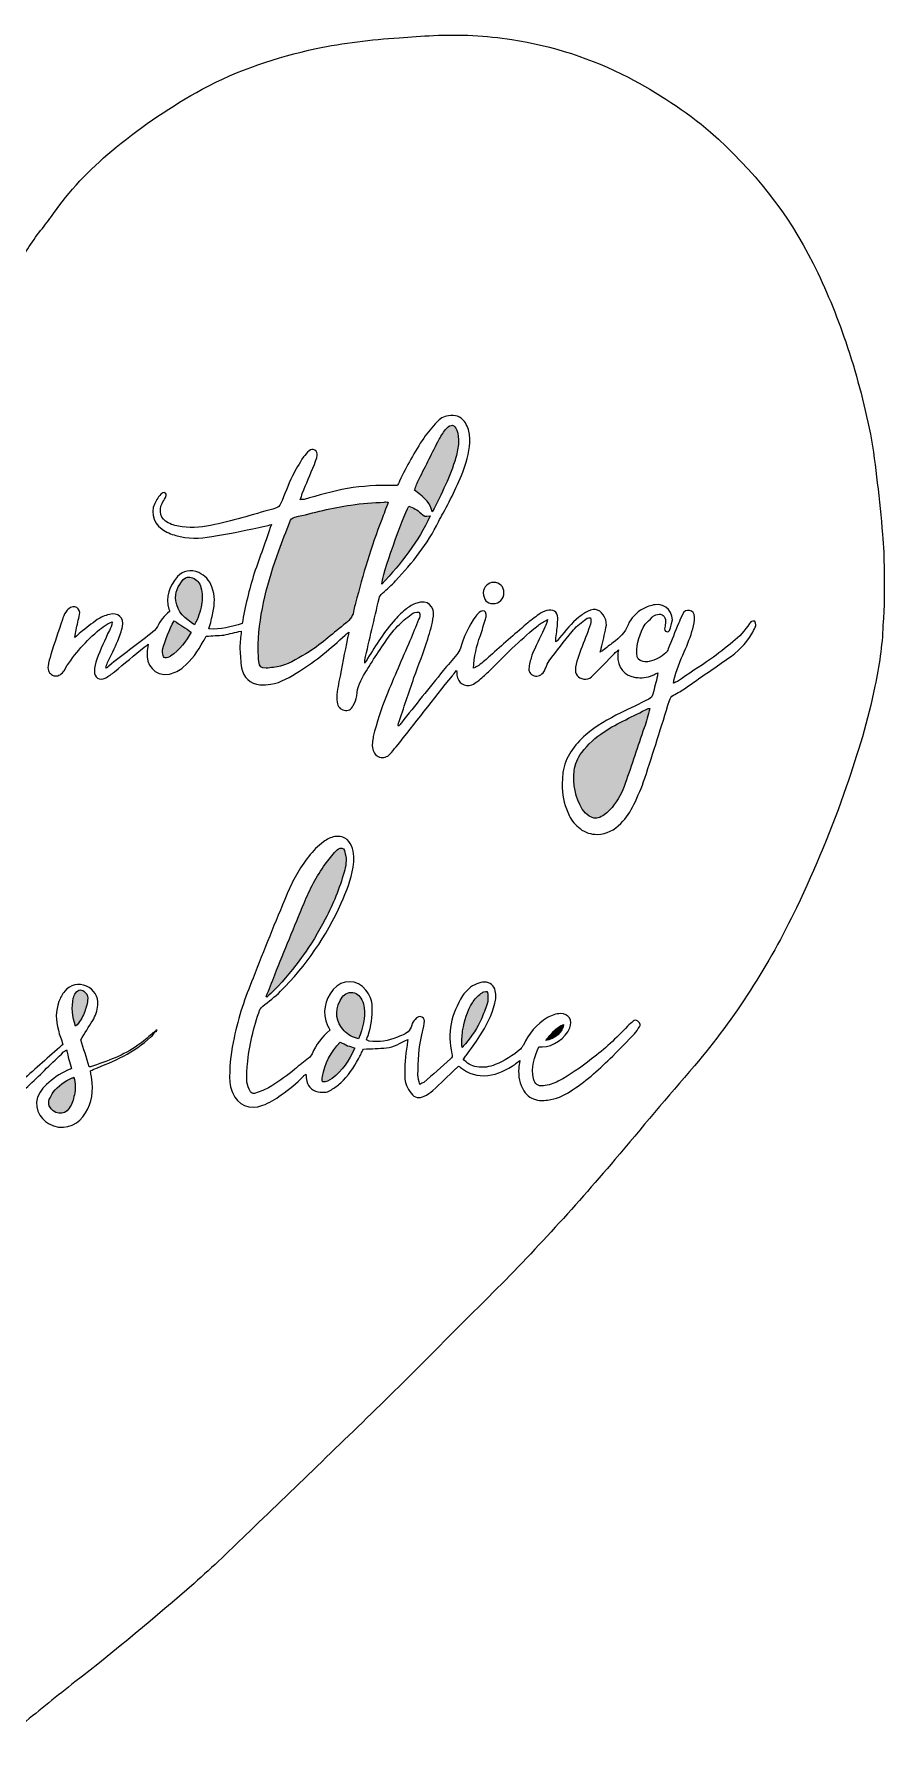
# Model space of a CAD drawing. Header units: inches. Extents: x 55 to 377, y 66 to 366.
# Drawn here: x 228.8 to 377.3, y 66 to 365.7 of the extents above; entities that cross this region are included whole.
import ezdxf

# ---------------------------------------------------------------- set-up
doc = ezdxf.new("R2010")
doc.units = ezdxf.units.IN
doc.header["$MEASUREMENT"] = 0
doc.layers.add('Calque 1', color=7, linetype='Continuous')

# ---------------------------------------------------------------- blocks, each defined once
blk = doc.blocks.new('block 2')
at = {"layer": 'Calque 1', "true_color": 0xb31917}
h = blk.add_hatch(color=24, dxfattribs=at)
h.dxf.hatch_style = 2
edge = h.paths.add_edge_path()
edge.add_spline(control_points=[(298.3, 282.3), (299.9, 285.5), (301.5, 288.5), (302.4, 291.8), (302.7, 292.7), (302.8, 293.6), (302.9, 294.4), (302.9, 295.1), (302.8, 295.9), (302.6, 296.6), (302.2, 297.6), (301.5, 297.7), (300.8, 296.9), (300.3, 296.3), (299.9, 295.7), (299.5, 295), (298.3, 292.7), (297.2, 290.4), (296, 288.1), (295.7, 287.4), (295.4, 286.8), (295.2, 286.1), (297.4, 284.4), (297.8, 284), (298.3, 282.3)], knot_values=[0, 0, 0, 0, 1, 1, 1, 2, 2, 2, 3, 3, 3, 4, 4, 4, 5, 5, 5, 6, 6, 6, 7, 7, 7, 8, 8, 8, 8], degree=3, periodic=1)
h = blk.add_hatch(color=24, dxfattribs=at)
h.dxf.hatch_style = 2
edge = h.paths.add_edge_path()
edge.add_spline(control_points=[(290.6, 284), (290.3, 284), (290.1, 284.1), (289.9, 284), (288, 283.9), (286, 283.8), (284.1, 283.5), (280.8, 283.1), (277.6, 282.1), (274.3, 281.4), (273.8, 281.3), (273.6, 281), (273.4, 280.6), (272.8, 278.9), (272.1, 277.2), (271.5, 275.5), (269.6, 270.2), (268.1, 264.9), (267.9, 259.2), (267.9, 258.2), (267.9, 257.2), (268, 256.2), (268.1, 255.3), (268.4, 255), (269.3, 255), (270.1, 255.1), (271, 255.2), (271.8, 255.4), (273.6, 255.9), (275.2, 256.9), (276.8, 257.9), (279.1, 259.4), (281.1, 261.2), (283.2, 262.9), (284, 263.5), (284.5, 264.2), (284.6, 265.2), (284.6, 265.6), (284.8, 266), (284.9, 266.4), (286.2, 271.3), (287.6, 276.3), (289.5, 281), (289.8, 281.9), (290.2, 282.9), (290.6, 284)], knot_values=[0, 0, 0, 0, 1, 1, 1, 2, 2, 2, 3, 3, 3, 4, 4, 4, 5, 5, 5, 6, 6, 6, 7, 7, 7, 8, 8, 8, 9, 9, 9, 10, 10, 10, 11, 11, 11, 12, 12, 12, 13, 13, 13, 14, 14, 14, 15, 15, 15, 15], degree=3, periodic=1)
h = blk.add_hatch(color=24, dxfattribs=at)
h.dxf.hatch_style = 2
edge = h.paths.add_edge_path()
edge.add_spline(control_points=[(297.9, 281.6), (297, 281.5), (297, 281.5), (296.3, 282.1), (295.7, 282.6), (295, 283.1), (294.2, 283.3), (293.1, 281.2), (289.5, 271.4), (289.5, 269.7), (292.9, 273.4), (295.9, 277.1), (297.9, 281.6)], knot_values=[0, 0, 0, 0, 1, 1, 1, 2, 2, 2, 3, 3, 3, 4, 4, 4, 4], degree=3, periodic=1)
h = blk.add_hatch(color=24, dxfattribs=at)
h.dxf.hatch_style = 2
edge = h.paths.add_edge_path()
edge.add_spline(control_points=[(256.4, 270.8), (255.8, 271), (255.3, 271), (254.8, 270.5), (253.9, 269.4), (253.3, 268.2), (253.5, 266.8), (253.8, 264.8), (255.1, 263.7), (256.8, 262.6), (257.4, 263.8), (257.8, 264.9), (258, 266.1), (258.2, 267.1), (258.2, 268.1), (257.9, 269.1), (257.7, 269.9), (257.2, 270.5), (256.4, 270.8)], knot_values=[0, 0, 0, 0, 1, 1, 1, 2, 2, 2, 3, 3, 3, 4, 4, 4, 5, 5, 5, 6, 6, 6, 6], degree=3, periodic=1)
h = blk.add_hatch(color=24, dxfattribs=at)
h.dxf.hatch_style = 2
edge = h.paths.add_edge_path()
edge.add_spline(control_points=[(251.2, 258.2), (251.2, 258.1), (251.2, 257.9), (251.2, 257.8), (251.2, 256.9), (251.6, 256.6), (252.4, 257), (252.5, 257), (252.5, 257.1), (252.6, 257.1), (254.2, 258.2), (255.3, 259.7), (256.2, 261.3), (255.2, 262), (254.3, 262.6), (253.2, 263.3), (252.4, 261.7), (251.6, 260), (251.2, 258.2)], knot_values=[0, 0, 0, 0, 1, 1, 1, 2, 2, 2, 3, 3, 3, 4, 4, 4, 5, 5, 5, 6, 6, 6, 6], degree=3, periodic=1)
h = blk.add_hatch(color=24, dxfattribs=at)
h.dxf.hatch_style = 2
edge = h.paths.add_edge_path()
edge.add_spline(control_points=[(328.3, 243.9), (326.8, 242.9), (325.5, 241.8), (324.4, 240.3), (323.7, 239.3), (323.2, 238.3), (323.1, 237.1), (322.8, 234.7), (323.3, 232.5), (324.5, 230.4), (324.8, 229.9), (325.2, 229.5), (325.7, 229.2), (326.4, 228.7), (327.1, 228.7), (327.8, 229.1), (328.5, 229.5), (329.1, 230), (329.7, 230.7), (330.7, 232), (331.5, 233.4), (332, 234.9), (333.1, 238.1), (334.2, 241.4), (335.3, 244.6), (335.7, 245.7), (336, 246.8), (336.3, 248), (336.1, 248), (336, 248), (336, 248), (333.4, 246.6), (330.7, 245.5), (328.3, 243.9)], knot_values=[0, 0, 0, 0, 1, 1, 1, 2, 2, 2, 3, 3, 3, 4, 4, 4, 5, 5, 5, 6, 6, 6, 7, 7, 7, 8, 8, 8, 9, 9, 9, 10, 10, 10, 11, 11, 11, 11], degree=3, periodic=1)
h = blk.add_hatch(color=24, dxfattribs=at)
h.dxf.hatch_style = 2
edge = h.paths.add_edge_path()
edge.add_spline(control_points=[(270.7, 198.8), (274.3, 202.5), (277.2, 206.6), (279.6, 211.2), (281, 213.8), (282.1, 216.6), (282.9, 219.4), (283.2, 220.4), (283.4, 221.5), (283.1, 222.6), (283, 223), (283, 223.5), (282.5, 223.6), (282.1, 223.7), (281.7, 223.4), (281.5, 223.1), (280.8, 222.4), (280.2, 221.6), (279.6, 220.8), (278.1, 218.7), (276.9, 216.4), (275.9, 214), (274.2, 209.9), (272.5, 205.7), (270.8, 201.5), (270.3, 200.2), (269.8, 198.9), (269.3, 197.7), (269.3, 197.7), (269.4, 197.6), (269.4, 197.6), (269.9, 198), (270.3, 198.4), (270.7, 198.8)], knot_values=[0, 0, 0, 0, 1, 1, 1, 2, 2, 2, 3, 3, 3, 4, 4, 4, 5, 5, 5, 6, 6, 6, 7, 7, 7, 8, 8, 8, 9, 9, 9, 10, 10, 10, 11, 11, 11, 11], degree=3, periodic=1)
h = blk.add_hatch(color=24, dxfattribs=at)
h.dxf.hatch_style = 2
edge = h.paths.add_edge_path()
edge.add_spline(control_points=[(238.1, 197), (238.2, 197.5), (238.1, 198), (237.7, 198.4), (237.1, 199), (236.5, 199), (236, 198.3), (235.8, 198), (235.7, 197.7), (235.6, 197.4), (235.3, 195.8), (235.4, 194.2), (236, 192.5), (236.7, 193.2), (237.2, 194), (237.5, 194.8), (237.8, 195.5), (238, 196.3), (238.1, 197)], knot_values=[0, 0, 0, 0, 1, 1, 1, 2, 2, 2, 3, 3, 3, 4, 4, 4, 5, 5, 5, 6, 6, 6, 6], degree=3, periodic=1)
h = blk.add_hatch(color=24, dxfattribs=at)
h.dxf.hatch_style = 2
edge = h.paths.add_edge_path()
edge.add_spline(control_points=[(286, 197.1), (285.6, 197.9), (285, 198.4), (284.1, 198.4), (283.2, 198.4), (282.6, 197.8), (282.2, 197), (281.2, 195), (281.5, 193.3), (282.9, 191.7), (283.6, 191), (284.4, 190.5), (285.4, 190.3), (286.2, 192.1), (286.6, 194.1), (286.4, 195.7), (286.4, 196.2), (286.2, 196.7), (286, 197.1)], knot_values=[0, 0, 0, 0, 1, 1, 1, 2, 2, 2, 3, 3, 3, 4, 4, 4, 5, 5, 5, 6, 6, 6, 6], degree=3, periodic=1)
h = blk.add_hatch(color=24, dxfattribs=at)
h.dxf.hatch_style = 2
edge = h.paths.add_edge_path()
edge.add_spline(control_points=[(307.9, 196.4), (308.1, 196.9), (308, 197.5), (308, 198.1), (308, 198.6), (307.8, 198.7), (307.3, 198.5), (307.1, 198.4), (306.9, 198.3), (306.8, 198.2), (306.2, 197.8), (305.7, 197.2), (305.3, 196.6), (304.4, 195.1), (303.9, 193.5), (303.6, 191.7), (303.5, 190.8), (303.4, 189.9), (303.5, 188.8), (303.8, 189.1), (303.9, 189.3), (304.1, 189.4), (305.2, 190.8), (306.2, 192.2), (306.9, 193.8), (307.2, 194.6), (307.6, 195.5), (307.9, 196.4)], knot_values=[0, 0, 0, 0, 1, 1, 1, 2, 2, 2, 3, 3, 3, 4, 4, 4, 5, 5, 5, 6, 6, 6, 7, 7, 7, 8, 8, 8, 9, 9, 9, 9], degree=3, periodic=1)
h = blk.add_hatch(color=24, dxfattribs=at)
h.dxf.hatch_style = 2
edge = h.paths.add_edge_path()
edge.add_spline(control_points=[(321.2, 192.8), (319.8, 192.2), (319.1, 191.2), (318.1, 190), (319.6, 190.2), (321.2, 191.6), (321.2, 192.8)], knot_values=[0, 0, 0, 0, 1, 1, 1, 2, 2, 2, 2], degree=3, periodic=1)
h = blk.add_hatch(color=24, dxfattribs=at)
h.dxf.hatch_style = 2
edge = h.paths.add_edge_path()
edge.add_spline(control_points=[(283.5, 189.1), (283.1, 189.3), (282.7, 189.5), (282.2, 189.7), (280.6, 188), (279.5, 186), (279.1, 183.7), (279, 183.4), (279.1, 183.1), (279.1, 182.8), (279.8, 182.7), (280.3, 183), (280.8, 183.4), (282.6, 184.7), (283.8, 186.5), (284.7, 188.6), (284.7, 188.6), (284.7, 188.6), (284.7, 188.7), (284.4, 188.8), (284, 189), (283.5, 189.1)], knot_values=[0, 0, 0, 0, 1, 1, 1, 2, 2, 2, 3, 3, 3, 4, 4, 4, 5, 5, 5, 6, 6, 6, 7, 7, 7, 7], degree=3, periodic=1)
h = blk.add_hatch(color=24, dxfattribs=at)
h.dxf.hatch_style = 2
edge = h.paths.add_edge_path()
edge.add_spline(control_points=[(235.4, 183.5), (234.1, 182.9), (233, 182.1), (232.1, 181), (231.8, 180.6), (231.6, 180.1), (231.4, 179.7), (231.3, 179.4), (231.3, 179), (231.4, 178.6), (232.1, 177.1), (234, 176.8), (234.9, 178.2), (235.4, 178.9), (235.6, 179.7), (235.8, 180.5), (236, 181.5), (236, 182.5), (235.7, 183.6), (235.6, 183.5), (235.5, 183.5), (235.4, 183.5)], knot_values=[0, 0, 0, 0, 1, 1, 1, 2, 2, 2, 3, 3, 3, 4, 4, 4, 5, 5, 5, 6, 6, 6, 7, 7, 7, 7], degree=3, periodic=1)
at = {"layer": 'Calque 1', "lineweight": 0}
for points, knots in [([(377.2, 272.1), (377.2, 274.2), (377.1, 276.3), (376.9, 278.4), (376.7, 281.4), (376.4, 284.4), (376, 287.4), (375.7, 290.2), (375.3, 293.1), (374.8, 295.9), (373.7, 301.4), (372.3, 306.7), (370.5, 312), (368.9, 316.7), (367, 321.3), (364.8, 325.7), (360.4, 334.5), (354.3, 342.1), (346.9, 348.6), (342.5, 352.4), (337.6, 355.5), (332.5, 358.2), (326.1, 361.5), (319.3, 363.7), (312.2, 364.8), (307.7, 365.5), (303.1, 365.7), (298.5, 365.5), (296.5, 365.4), (294.5, 365.2), (292.5, 365.1), (287.6, 364.8), (282.8, 364.2), (278, 363.2), (271.1, 361.7), (264.4, 359.5), (258.1, 356.1), (252.8, 353.2), (247.8, 349.8), (243.1, 346), (239.1, 342.7), (235.5, 339.1), (232.5, 334.9), (231.9, 334), (231.2, 333.1), (230.5, 332.2), (228.9, 330.2), (227.4, 328), (226.1, 325.8), (225.7, 325.1), (225.3, 324.4), (224.8, 323.7), (222.5, 320), (220.3, 316.4), (218.4, 312.5), (217.8, 311.2), (217.1, 310), (216.4, 308.6), (216.3, 308.9), (216.2, 309.1), (216.2, 309.2), (215.7, 311.2), (214.8, 313), (213.9, 314.8), (211.2, 320.1), (207.6, 324.7), (203.6, 329.1), (201.4, 331.5), (199, 333.8), (196.7, 336.1), (195.3, 337.5), (193.9, 339), (192.4, 340.2), (189.4, 342.6), (186.4, 344.8), (183.3, 347.1), (179.5, 349.9), (175.3, 352.1), (171, 354.2), (165.3, 356.9), (159.6, 359.4), (153.4, 361), (148.1, 362.4), (142.7, 363.4), (137.2, 363.7), (132.7, 364), (128.2, 363.9), (123.8, 363.3), (120.3, 362.8), (116.8, 362), (113.4, 361), (109, 359.8), (104.6, 358.3), (100.6, 356.2), (93.4, 352.5), (86.9, 347.9), (81.2, 342.2), (78.3, 339.3), (75.4, 336.2), (73.2, 332.7), (70.3, 328.1), (67.6, 323.4), (65.3, 318.5), (64.4, 316.6), (63.6, 314.7), (62.6, 312.8), (60.7, 309.1), (59.5, 305.2), (58.5, 301.2), (58, 299), (57.6, 296.8), (57.1, 294.6), (56.1, 290.6), (55.3, 286.5), (55.1, 282.4), (54.9, 279.1), (54.8, 275.7), (54.7, 272.4), (54.6, 268.7), (54.6, 265), (55.1, 261.3), (55.8, 255.9), (56.8, 250.6), (58.2, 245.4), (59, 242.3), (60, 239.2), (60.9, 236.2), (62.3, 231.3), (63.8, 226.5), (65.6, 221.7), (68.9, 213.1), (72.9, 204.9), (77.5, 196.9), (82.4, 188.3), (87.6, 180), (93.6, 172.1), (100.9, 162.5), (109.1, 153.8), (117.8, 145.6), (125.4, 138.4), (133.4, 131.5), (141.4, 124.8), (148.7, 118.7), (156, 112.6), (163.3, 106.6), (169.6, 101.4), (176.1, 96.5), (182.4, 91.3), (191.9, 83.6), (201.5, 76.2), (211.6, 69.4), (213, 68.5), (214.4, 67.6), (215.9, 66.9), (217.7, 66), (219.5, 66), (221.3, 66.9), (222.2, 67.4), (223.1, 67.9), (223.9, 68.5), (224.9, 69.2), (225.9, 69.9), (226.8, 70.7), (229.8, 73.1), (232.8, 75.6), (235.9, 78), (243, 83.5), (249.9, 89.3), (256.7, 95.2), (260, 98.1), (263.2, 101.2), (266.4, 104.3), (274.8, 112.4), (283.2, 120.5), (291.6, 128.7), (296.9, 133.9), (302.1, 139.3), (307.4, 144.5), (315.4, 152.4), (322.9, 160.7), (330.2, 169.2), (334.8, 174.7), (339.4, 180.2), (344.1, 185.6), (351.2, 194), (357.1, 203.2), (361.9, 213.2), (365.2, 220.1), (368.1, 227.1), (370.6, 234.3), (372.6, 240.1), (374.4, 245.9), (375.6, 251.9), (376.3, 255.4), (376.9, 258.9), (377, 262.5), (377.3, 265.8), (377.2, 268.9), (377.2, 272.1)], [0, 0, 0, 0, 1, 1, 1, 2, 2, 2, 3, 3, 3, 4, 4, 4, 5, 5, 5, 6, 6, 6, 7, 7, 7, 8, 8, 8, 9, 9, 9, 10, 10, 10, 11, 11, 11, 12, 12, 12, 13, 13, 13, 14, 14, 14, 15, 15, 15, 16, 16, 16, 17, 17, 17, 18, 18, 18, 19, 19, 19, 20, 20, 20, 21, 21, 21, 22, 22, 22, 23, 23, 23, 24, 24, 24, 25, 25, 25, 26, 26, 26, 27, 27, 27, 28, 28, 28, 29, 29, 29, 30, 30, 30, 31, 31, 31, 32, 32, 32, 33, 33, 33, 34, 34, 34, 35, 35, 35, 36, 36, 36, 37, 37, 37, 38, 38, 38, 39, 39, 39, 40, 40, 40, 41, 41, 41, 42, 42, 42, 43, 43, 43, 44, 44, 44, 45, 45, 45, 46, 46, 46, 47, 47, 47, 48, 48, 48, 49, 49, 49, 50, 50, 50, 51, 51, 51, 52, 52, 52, 53, 53, 53, 54, 54, 54, 55, 55, 55, 56, 56, 56, 57, 57, 57, 58, 58, 58, 59, 59, 59, 60, 60, 60, 61, 61, 61, 62, 62, 62, 63, 63, 63, 64, 64, 64, 65, 65, 65, 66, 66, 66, 66]), ([(354.7, 262.2), (354.5, 261.8), (354.3, 261.4), (354.1, 261), (353, 259.3), (351.6, 257.8), (349.9, 256.7), (347.5, 255), (345, 253.3), (342.6, 251.6), (341.9, 251.1), (341.1, 250.7), (340.4, 250.3), (340, 250.1), (339.9, 249.8), (339.7, 249.4), (338.3, 244.8), (336.9, 240.3), (335.4, 235.8), (334.9, 234.2), (334.2, 232.7), (333.5, 231.2), (332.9, 230), (332.2, 228.9), (331.2, 227.9), (330.1, 226.8), (328.8, 226), (327.1, 226), (326, 226), (325, 226.3), (324.1, 227), (323.3, 227.6), (322.6, 228.4), (322.2, 229.3), (321.5, 230.8), (321, 232.4), (321, 234.1), (321, 235), (321, 235.9), (321.1, 236.8), (321.5, 239.5), (323.1, 241.6), (325.1, 243.4), (326.9, 245), (329, 246.1), (331.2, 247.2), (332.8, 248), (334.5, 248.8), (336.1, 249.6), (336.5, 249.8), (336.7, 250.1), (336.8, 250.5), (337.1, 251.6), (337.4, 252.6), (337.6, 253.7), (337.6, 253.8), (337.6, 254), (337.7, 254.2), (337.3, 254), (337, 253.9), (336.8, 253.8), (335.8, 253.3), (334.8, 253.3), (333.8, 253.4), (331.9, 253.6), (330.6, 255.2), (330.7, 257.3), (330.7, 257.5), (330.7, 257.8), (330.8, 258.2), (330.5, 257.9), (330.3, 257.8), (330.1, 257.6), (328.9, 256.3), (327.6, 255), (326.4, 253.8), (326, 253.4), (325.6, 253.1), (325.1, 253.1), (324.1, 253.1), (323.3, 253.7), (323.3, 254.7), (323.3, 255.4), (323.5, 256.1), (323.7, 256.7), (324.2, 258.1), (324.7, 259.5), (325.3, 260.9), (325.5, 261.5), (325.7, 262.1), (325.9, 262.7), (326, 263.1), (326.1, 263.4), (325.9, 263.8), (325.5, 263.9), (325.1, 263.7), (324.9, 263.4), (324.1, 262.8), (323.3, 262.2), (322.7, 261.4), (321.3, 259.8), (320, 258), (318.7, 256.3), (318.4, 255.9), (318.3, 255.5), (318.1, 255.1), (318, 254.9), (317.9, 254.6), (317.8, 254.4), (317.4, 253.8), (316.7, 253.5), (316.1, 253.7), (315.4, 253.9), (315, 254.5), (315.2, 255.2), (315.3, 255.9), (315.5, 256.7), (315.7, 257.3), (316.3, 258.8), (317.1, 260.3), (317.8, 261.8), (318, 262.3), (318.3, 262.7), (318.4, 263.5), (317.8, 263.1), (317.2, 262.9), (316.8, 262.5), (315.4, 261.4), (314.1, 260.2), (312.8, 259), (311.2, 257.5), (309.7, 255.9), (308.1, 254.4), (307.5, 253.8), (306.9, 253.3), (306.2, 252.7), (305.9, 252.5), (305.6, 252.3), (305.2, 252.1), (303.9, 251.7), (302.8, 252.4), (302.6, 253.8), (302.6, 254), (302.6, 254.2), (302.5, 254.6), (302.2, 254.2), (302, 254), (301.8, 253.7), (298.5, 249.6), (295.3, 245.4), (292, 241.3), (291.6, 240.9), (291.3, 240.4), (290.9, 240), (290.4, 239.5), (289.8, 239.3), (289.1, 239.5), (288.4, 239.7), (288.1, 240.2), (287.9, 240.9), (287.7, 241.6), (287.9, 242.4), (288, 243.1), (288.6, 245.5), (289.3, 247.9), (290.3, 250.2), (291.6, 253.4), (293, 256.6), (294.4, 259.8), (294.9, 261), (295.4, 262.3), (295.9, 263.5), (296.1, 263.9), (296.3, 264.3), (296, 264.8), (295.4, 264.9), (295, 264.7), (294.6, 264.4), (293.8, 263.8), (293, 263.1), (292.3, 262.4), (290.4, 260.4), (289, 258), (287.5, 255.7), (287.2, 255.2), (286.9, 254.7), (286.6, 254.2), (285.8, 253), (285.2, 251.7), (285.1, 250.2), (285, 249.6), (284.8, 249), (284.5, 248.5), (284.2, 247.8), (283.5, 247.5), (282.9, 247.7), (282.2, 247.8), (281.8, 248.3), (281.7, 249.1), (281.5, 250.3), (281.8, 251.5), (282, 252.7), (282.5, 255.2), (283, 257.8), (283.5, 260.3), (283.6, 260.6), (283.6, 260.8), (283.7, 261.3), (283.4, 261.1), (283.2, 260.9), (283.1, 260.8), (280.6, 258.5), (278, 256.3), (275.1, 254.5), (273.5, 253.5), (271.9, 252.5), (270.1, 252.2), (269.5, 252.1), (268.8, 252.1), (268.2, 252.1), (266.5, 252.3), (265.3, 253.4), (265, 255.1), (264.8, 256.2), (264.8, 257.3), (264.7, 258.3), (264.7, 259.2), (264.8, 260.1), (264.9, 261.1), (264.9, 261.2), (264.9, 261.4), (264.9, 261.5), (263.9, 261.3), (262.9, 261), (261.9, 260.8), (260.9, 260.7), (259.9, 260.7), (258.8, 260.6), (258.7, 260.3), (258.5, 260), (258.3, 259.7), (257.4, 258), (256.3, 256.4), (254.8, 255.2), (254.1, 254.6), (253.3, 254.2), (252.4, 254), (249.7, 253.5), (248.3, 255.8), (248.5, 257.7), (248.5, 258.2), (248.6, 258.6), (248.7, 259.2), (248.4, 259), (248.2, 258.9), (248, 258.7), (246.3, 257.3), (244.5, 255.8), (242.8, 254.4), (242.3, 254), (241.8, 253.6), (241.2, 253.3), (240.2, 252.8), (239.2, 253.4), (239.3, 254.5), (239.3, 255.2), (239.5, 255.9), (239.7, 256.6), (240.4, 258.3), (241.1, 260), (241.9, 261.6), (242.1, 262), (242.4, 262.4), (242.4, 263.1), (242, 262.9), (241.7, 262.9), (241.5, 262.7), (241.1, 262.4), (240.6, 262.1), (240.2, 261.8), (237.9, 259.8), (235.8, 257.6), (234.2, 254.9), (234.1, 254.7), (233.9, 254.4), (233.7, 254.2), (233.2, 253.7), (232.6, 253.5), (232, 253.8), (231.4, 254.1), (231.1, 254.6), (231.2, 255.4), (231.3, 256.1), (231.5, 256.7), (231.7, 257.4), (232.3, 259.4), (233, 261.4), (233.7, 263.5), (233.8, 263.9), (234, 264.4), (234.3, 264.8), (234.4, 265), (234.6, 265.3), (234.8, 265.4), (235.2, 265.8), (235.8, 265.8), (236.2, 265.6), (236.6, 265.3), (236.8, 264.9), (236.7, 264.4), (236.5, 263.5), (236.3, 262.6), (236.1, 261.7), (236, 261.3), (235.9, 260.9), (235.9, 260.4), (236.2, 260.7), (236.6, 261), (236.9, 261.3), (237.8, 262), (238.8, 262.8), (239.8, 263.5), (240.4, 263.9), (241.1, 264.2), (241.9, 264.4), (243.4, 264.8), (244.5, 263.8), (244.2, 262.3), (244, 261.5), (243.7, 260.6), (243.4, 259.8), (242.8, 258.5), (242.2, 257.3), (241.6, 256), (241.5, 255.7), (241.3, 255.4), (241.3, 255), (241.5, 255.1), (241.6, 255.2), (241.8, 255.4), (244.2, 257.3), (246.7, 259.2), (249.1, 261), (249.6, 261.4), (250, 261.8), (250.3, 262.3), (250.8, 263.3), (251.5, 264.2), (252.4, 264.9), (252.4, 265), (252.4, 265.2), (252.3, 265.3), (251.7, 267.5), (252.3, 269.3), (253.8, 271), (254.8, 272.1), (256.1, 272.3), (257.5, 271.7), (258.6, 271.2), (259.4, 270.4), (259.8, 269.2), (260.4, 267.7), (260.3, 266.2), (260, 264.7), (259.8, 263.8), (259.6, 262.9), (259.3, 261.9), (261.3, 261.7), (263.2, 262.3), (265.1, 262.8), (265.6, 265.8), (266.3, 268.7), (267.2, 271.6), (268.2, 274.4), (269.2, 277.2), (270.2, 280.1), (269.4, 279.9), (268.7, 279.7), (268, 279.6), (265.3, 279), (262.5, 278.4), (259.8, 278), (257.7, 277.6), (255.6, 277.6), (253.5, 278.2), (252.7, 278.4), (251.8, 278.8), (251.1, 279.3), (249.3, 280.6), (249, 282.6), (250.2, 284.5), (250.4, 284.8), (250.6, 285.1), (250.9, 285.4), (251.1, 285.6), (251.4, 285.8), (251.7, 285.6), (252, 285.3), (251.8, 285.1), (251.7, 284.8), (251.5, 284.5), (251.3, 284.1), (251.1, 283.8), (250.5, 282.4), (250.8, 281.1), (252.2, 280.4), (252.9, 280), (253.8, 279.8), (254.6, 279.7), (256.5, 279.4), (258.4, 279.7), (260.3, 280.1), (264, 280.9), (267.5, 282), (271.1, 283), (271.5, 283.1), (271.6, 283.4), (271.8, 283.7), (272.5, 285.3), (273.1, 287), (273.9, 288.6), (274.4, 289.7), (275.1, 290.8), (275.8, 291.9), (276.1, 292.3), (276.4, 292.6), (276.8, 293), (277.1, 293.2), (277.4, 293.3), (277.8, 293.1), (278.2, 292.9), (278.2, 292.5), (278.2, 292.2), (278.1, 291.6), (277.9, 291.1), (277.7, 290.6), (277, 288.9), (276.3, 287.2), (275.6, 285.5), (275.5, 285.2), (275.4, 284.8), (275.2, 284.4), (275.5, 284.5), (275.7, 284.5), (275.9, 284.5), (278.4, 285.2), (280.9, 285.9), (283.5, 286.4), (286.1, 286.8), (288.8, 287), (291.5, 286.9), (291.7, 286.9), (291.9, 286.9), (292.2, 286.9), (292.3, 287.1), (292.5, 287.4), (292.6, 287.7), (293.8, 290.3), (295.2, 292.8), (296.8, 295.2), (297.5, 296.2), (298.3, 297.1), (299.1, 298), (299.6, 298.6), (300.3, 299), (301.1, 299.1), (302.3, 299.3), (303.2, 299), (303.9, 298.1), (304.4, 297.4), (304.7, 296.6), (304.8, 295.8), (305, 293.9), (304.6, 292.1), (304, 290.3), (303, 287.4), (301.6, 284.7), (300.2, 282.1), (299.9, 281.6), (299.6, 281.1), (299.4, 280.6), (297.5, 276.7), (294.8, 273.4), (291.9, 270.3), (291.2, 269.5), (290.4, 268.8), (289.6, 268.1), (289.3, 267.8), (289.1, 267.6), (289, 267.2), (288.2, 263.6), (287.3, 260), (286.5, 256.4), (286.5, 256.3), (286.5, 256.1), (286.5, 255.9), (286.7, 256.2), (286.9, 256.5), (287, 256.7), (288.5, 259.1), (289.9, 261.4), (291.8, 263.5), (292.4, 264.2), (293.1, 264.9), (293.8, 265.4), (294.3, 265.8), (294.9, 266.1), (295.6, 266.4), (297.4, 267.1), (298.8, 265.7), (298.5, 264.1), (298.3, 262.7), (297.9, 261.4), (297.5, 260.1), (296.8, 257.8), (295.9, 255.6), (295.1, 253.4), (294.2, 250.7), (293.3, 248.1), (292.4, 245.4), (292.4, 245.3), (292.3, 245.1), (292.4, 244.9), (292.6, 245.1), (292.8, 245.3), (292.9, 245.5), (295.3, 248.5), (297.8, 251.6), (300.2, 254.6), (301, 255.6), (301.8, 256.4), (302.6, 257.4), (302.8, 257.7), (303.1, 258.1), (303.2, 258.5), (303.8, 260.5), (304.7, 262.4), (305.9, 264.1), (306.1, 264.4), (306.4, 264.7), (306.7, 264.9), (307.2, 265.2), (307.7, 265), (307.7, 264.4), (307.7, 264.1), (307.7, 263.9), (307.6, 263.6), (307.3, 262.6), (307, 261.7), (306.7, 260.7), (306, 258.9), (305.6, 257), (305.5, 255), (305.9, 255.2), (306.1, 255.3), (306.4, 255.5), (307.1, 256), (307.8, 256.6), (308.4, 257.2), (310.5, 259), (312.6, 260.9), (314.7, 262.7), (315.4, 263.3), (316.2, 263.9), (316.9, 264.4), (317.3, 264.7), (317.8, 264.9), (318.3, 265.1), (319.3, 265.4), (320.2, 264.9), (320.2, 263.8), (320.2, 262.9), (320.1, 262), (320, 261), (319.9, 260.6), (319.8, 260.1), (319.9, 259.6), (320.1, 259.8), (320.3, 260), (320.5, 260.3), (321.6, 261.6), (322.6, 262.9), (323.9, 263.9), (324.4, 264.3), (324.9, 264.7), (325.5, 265), (326.7, 265.6), (327.8, 265.2), (328.4, 263.9), (328.7, 263.3), (328.8, 262.7), (328.6, 262.1), (328.4, 260.9), (328.1, 259.7), (327.8, 258.5), (327.8, 258.3), (327.7, 258.1), (327.6, 257.8), (327.8, 258), (328, 258), (328.1, 258.1), (328.7, 258.6), (329.3, 259.1), (329.9, 259.5), (331, 260.3), (332, 261.3), (332.5, 262.6), (333, 263.8), (333.9, 264.7), (335.1, 265.4), (335.7, 265.7), (336.5, 266), (337.2, 266.1), (339, 266.4), (340.7, 264.6), (340.1, 262.8), (340, 262.5), (339.9, 262.1), (339.8, 261.8), (339.7, 261.5), (339.5, 261.3), (339.2, 261.4), (338.9, 261.5), (338.8, 261.8), (338.9, 262.1), (339, 262.4), (339, 262.8), (339, 263.2), (339.1, 264.1), (338.4, 264.6), (337.6, 264.4), (337.3, 264.3), (336.9, 264.2), (336.7, 263.9), (336.3, 263.5), (335.8, 263.1), (335.5, 262.7), (334.5, 261.1), (334, 259.4), (334, 257.6), (334, 256.7), (334.3, 256.4), (335.1, 256.2), (335.5, 256.1), (335.9, 256.1), (336.2, 256.2), (337.3, 256.4), (338.3, 257), (339.1, 257.7), (339.3, 257.9), (339.4, 258.1), (339.5, 258.4), (340.1, 259.9), (340.7, 261.4), (341.3, 262.8), (341.5, 263.3), (341.7, 263.9), (342, 264.4), (342.3, 265), (342.7, 265.2), (343.2, 265.1), (343.7, 265), (344.1, 264.6), (344.1, 264), (344.1, 263.3), (344, 262.6), (343.8, 261.9), (343.4, 260.6), (342.9, 259.2), (342.3, 257.9), (341.6, 256.3), (340.9, 254.6), (340.5, 252.9), (340.5, 252.8), (340.5, 252.6), (340.4, 252.4), (340.7, 252.5), (340.9, 252.6), (341.1, 252.7), (343, 254), (345, 255.3), (346.9, 256.6), (348.2, 257.5), (349.5, 258.6), (350.8, 259.6), (351.9, 260.5), (352.9, 261.6), (353.7, 262.8), (353.8, 262.9), (353.8, 263), (353.9, 263.1), (354.1, 263.2), (354.4, 263.3), (354.6, 263.2), (354.8, 262.7), (354.9, 262.4), (354.7, 262.2)], [0, 0, 0, 0, 1, 1, 1, 2, 2, 2, 3, 3, 3, 4, 4, 4, 5, 5, 5, 6, 6, 6, 7, 7, 7, 8, 8, 8, 9, 9, 9, 10, 10, 10, 11, 11, 11, 12, 12, 12, 13, 13, 13, 14, 14, 14, 15, 15, 15, 16, 16, 16, 17, 17, 17, 18, 18, 18, 19, 19, 19, 20, 20, 20, 21, 21, 21, 22, 22, 22, 23, 23, 23, 24, 24, 24, 25, 25, 25, 26, 26, 26, 27, 27, 27, 28, 28, 28, 29, 29, 29, 30, 30, 30, 31, 31, 31, 32, 32, 32, 33, 33, 33, 34, 34, 34, 35, 35, 35, 36, 36, 36, 37, 37, 37, 38, 38, 38, 39, 39, 39, 40, 40, 40, 41, 41, 41, 42, 42, 42, 43, 43, 43, 44, 44, 44, 45, 45, 45, 46, 46, 46, 47, 47, 47, 48, 48, 48, 49, 49, 49, 50, 50, 50, 51, 51, 51, 52, 52, 52, 53, 53, 53, 54, 54, 54, 55, 55, 55, 56, 56, 56, 57, 57, 57, 58, 58, 58, 59, 59, 59, 60, 60, 60, 61, 61, 61, 62, 62, 62, 63, 63, 63, 64, 64, 64, 65, 65, 65, 66, 66, 66, 67, 67, 67, 68, 68, 68, 69, 69, 69, 70, 70, 70, 71, 71, 71, 72, 72, 72, 73, 73, 73, 74, 74, 74, 75, 75, 75, 76, 76, 76, 77, 77, 77, 78, 78, 78, 79, 79, 79, 80, 80, 80, 81, 81, 81, 82, 82, 82, 83, 83, 83, 84, 84, 84, 85, 85, 85, 86, 86, 86, 87, 87, 87, 88, 88, 88, 89, 89, 89, 90, 90, 90, 91, 91, 91, 92, 92, 92, 93, 93, 93, 94, 94, 94, 95, 95, 95, 96, 96, 96, 97, 97, 97, 98, 98, 98, 99, 99, 99, 100, 100, 100, 101, 101, 101, 102, 102, 102, 103, 103, 103, 104, 104, 104, 105, 105, 105, 106, 106, 106, 107, 107, 107, 108, 108, 108, 109, 109, 109, 110, 110, 110, 111, 111, 111, 112, 112, 112, 113, 113, 113, 114, 114, 114, 115, 115, 115, 116, 116, 116, 117, 117, 117, 118, 118, 118, 119, 119, 119, 120, 120, 120, 121, 121, 121, 122, 122, 122, 123, 123, 123, 124, 124, 124, 125, 125, 125, 126, 126, 126, 127, 127, 127, 128, 128, 128, 129, 129, 129, 130, 130, 130, 131, 131, 131, 132, 132, 132, 133, 133, 133, 134, 134, 134, 135, 135, 135, 136, 136, 136, 137, 137, 137, 138, 138, 138, 139, 139, 139, 140, 140, 140, 141, 141, 141, 142, 142, 142, 143, 143, 143, 144, 144, 144, 145, 145, 145, 146, 146, 146, 147, 147, 147, 148, 148, 148, 149, 149, 149, 150, 150, 150, 151, 151, 151, 152, 152, 152, 153, 153, 153, 154, 154, 154, 155, 155, 155, 156, 156, 156, 157, 157, 157, 158, 158, 158, 159, 159, 159, 160, 160, 160, 161, 161, 161, 162, 162, 162, 163, 163, 163, 164, 164, 164, 165, 165, 165, 166, 166, 166, 167, 167, 167, 168, 168, 168, 169, 169, 169, 170, 170, 170, 171, 171, 171, 172, 172, 172, 173, 173, 173, 174, 174, 174, 175, 175, 175, 176, 176, 176, 177, 177, 177, 178, 178, 178, 179, 179, 179, 180, 180, 180, 181, 181, 181, 182, 182, 182, 183, 183, 183, 184, 184, 184, 185, 185, 185, 186, 186, 186, 187, 187, 187, 188, 188, 188, 189, 189, 189, 190, 190, 190, 191, 191, 191, 192, 192, 192, 193, 193, 193, 194, 194, 194, 195, 195, 195, 196, 196, 196, 197, 197, 197, 198, 198, 198, 199, 199, 199, 200, 200, 200, 201, 201, 201, 202, 202, 202, 203, 203, 203, 204, 204, 204, 205, 205, 205, 206, 206, 206, 207, 207, 207, 208, 208, 208, 209, 209, 209, 210, 210, 210, 211, 211, 211, 212, 212, 212, 213, 213, 213, 214, 214, 214, 215, 215, 215, 216, 216, 216, 217, 217, 217, 218, 218, 218, 219, 219, 219, 220, 220, 220, 221, 221, 221, 222, 222, 222, 223, 223, 223, 224, 224, 224, 225, 225, 225, 226, 226, 226, 227, 227, 227, 228, 228, 228, 229, 229, 229, 230, 230, 230, 231, 231, 231, 232, 232, 232, 232]), ([(298.3, 282.3), (299.9, 285.5), (301.5, 288.5), (302.4, 291.8), (302.7, 292.7), (302.8, 293.6), (302.9, 294.4), (302.9, 295.1), (302.8, 295.9), (302.6, 296.6), (302.2, 297.6), (301.5, 297.7), (300.8, 296.9), (300.3, 296.3), (299.9, 295.7), (299.5, 295), (298.3, 292.7), (297.2, 290.4), (296, 288.1), (295.7, 287.4), (295.4, 286.8), (295.2, 286.1), (297.4, 284.4), (297.8, 284), (298.3, 282.3)], [0, 0, 0, 0, 1, 1, 1, 2, 2, 2, 3, 3, 3, 4, 4, 4, 5, 5, 5, 6, 6, 6, 7, 7, 7, 8, 8, 8, 8]), ([(290.6, 284), (290.3, 284), (290.1, 284.1), (289.9, 284), (288, 283.9), (286, 283.8), (284.1, 283.5), (280.8, 283.1), (277.6, 282.1), (274.3, 281.4), (273.8, 281.3), (273.6, 281), (273.4, 280.6), (272.8, 278.9), (272.1, 277.2), (271.5, 275.5), (269.6, 270.2), (268.1, 264.9), (267.9, 259.2), (267.9, 258.2), (267.9, 257.2), (268, 256.2), (268.1, 255.3), (268.4, 255), (269.3, 255), (270.1, 255.1), (271, 255.2), (271.8, 255.4), (273.6, 255.9), (275.2, 256.9), (276.8, 257.9), (279.1, 259.4), (281.1, 261.2), (283.2, 262.9), (284, 263.5), (284.5, 264.2), (284.6, 265.2), (284.6, 265.6), (284.8, 266), (284.9, 266.4), (286.2, 271.3), (287.6, 276.3), (289.5, 281), (289.8, 281.9), (290.2, 282.9), (290.6, 284)], [0, 0, 0, 0, 1, 1, 1, 2, 2, 2, 3, 3, 3, 4, 4, 4, 5, 5, 5, 6, 6, 6, 7, 7, 7, 8, 8, 8, 9, 9, 9, 10, 10, 10, 11, 11, 11, 12, 12, 12, 13, 13, 13, 14, 14, 14, 15, 15, 15, 15]), ([(297.9, 281.6), (297, 281.5), (297, 281.5), (296.3, 282.1), (295.7, 282.6), (295, 283.1), (294.2, 283.3), (293.1, 281.2), (289.5, 271.4), (289.5, 269.7), (292.9, 273.4), (295.9, 277.1), (297.9, 281.6)], [0, 0, 0, 0, 1, 1, 1, 2, 2, 2, 3, 3, 3, 4, 4, 4, 4]), ([(256.4, 270.8), (255.8, 271), (255.3, 271), (254.8, 270.5), (253.9, 269.4), (253.3, 268.2), (253.5, 266.8), (253.8, 264.8), (255.1, 263.7), (256.8, 262.6), (257.4, 263.8), (257.8, 264.9), (258, 266.1), (258.2, 267.1), (258.2, 268.1), (257.9, 269.1), (257.7, 269.9), (257.2, 270.5), (256.4, 270.8)], [0, 0, 0, 0, 1, 1, 1, 2, 2, 2, 3, 3, 3, 4, 4, 4, 5, 5, 5, 6, 6, 6, 6]), ([(309, 270), (310, 270), (310.9, 269.2), (310.8, 268.2), (310.8, 267.1), (310, 266.3), (308.9, 266.3), (307.8, 266.3), (307.3, 267), (307.2, 268.2), (307.2, 269.2), (308.1, 270), (309, 270)], [0, 0, 0, 0, 1, 1, 1, 2, 2, 2, 3, 3, 3, 4, 4, 4, 4]), ([(251.2, 258.2), (251.2, 258.1), (251.2, 257.9), (251.2, 257.8), (251.2, 256.9), (251.6, 256.6), (252.4, 257), (252.5, 257), (252.5, 257.1), (252.6, 257.1), (254.2, 258.2), (255.3, 259.7), (256.2, 261.3), (255.2, 262), (254.3, 262.6), (253.2, 263.3), (252.4, 261.7), (251.6, 260), (251.2, 258.2)], [0, 0, 0, 0, 1, 1, 1, 2, 2, 2, 3, 3, 3, 4, 4, 4, 5, 5, 5, 6, 6, 6, 6]), ([(328.3, 243.9), (326.8, 242.9), (325.5, 241.8), (324.4, 240.3), (323.7, 239.3), (323.2, 238.3), (323.1, 237.1), (322.8, 234.7), (323.3, 232.5), (324.5, 230.4), (324.8, 229.9), (325.2, 229.5), (325.7, 229.2), (326.4, 228.7), (327.1, 228.7), (327.8, 229.1), (328.5, 229.5), (329.1, 230), (329.7, 230.7), (330.7, 232), (331.5, 233.4), (332, 234.9), (333.1, 238.1), (334.2, 241.4), (335.3, 244.6), (335.7, 245.7), (336, 246.8), (336.3, 248), (336.1, 248), (336, 248), (336, 248), (333.4, 246.6), (330.7, 245.5), (328.3, 243.9)], [0, 0, 0, 0, 1, 1, 1, 2, 2, 2, 3, 3, 3, 4, 4, 4, 5, 5, 5, 6, 6, 6, 7, 7, 7, 8, 8, 8, 9, 9, 9, 10, 10, 10, 11, 11, 11, 11]), ([(250, 191.7), (249.7, 191.3), (249.5, 190.9), (249.1, 190.6), (247.7, 189.3), (246.1, 188.2), (244.4, 187.3), (242.7, 186.4), (240.9, 185.7), (239.2, 185), (239, 184.9), (238.8, 184.8), (238.6, 184.7), (238.7, 184), (238.9, 183.3), (238.9, 182.6), (239.1, 180.4), (238.6, 178.5), (237.3, 176.7), (236, 175), (233.6, 174.2), (231.3, 175.5), (229.8, 176.3), (228.3, 178.6), (229.8, 181), (230.1, 181.5), (230.5, 181.9), (230.9, 182.3), (232, 183.3), (233.2, 184.2), (234.6, 184.8), (234.8, 184.9), (235, 185), (235.3, 185.1), (235, 186.2), (234.7, 187.2), (234.4, 188.4), (234.2, 188.2), (234.1, 188.1), (233.9, 188), (231.9, 186.1), (230, 184.2), (228, 182.3), (227.1, 181.5), (226.1, 180.7), (225.1, 179.9), (224.4, 179.4), (223.6, 179), (222.7, 178.8), (221.2, 178.6), (220.1, 179.3), (219.8, 180.8), (219.6, 181.6), (219.8, 182.4), (219.9, 183.2), (220.2, 184.3), (220.5, 185.5), (220.8, 186.6), (220.9, 186.8), (220.9, 187), (221, 187.3), (220.9, 187.3), (220.8, 187.3), (220.7, 187.2), (218.1, 185.9), (215.3, 185), (212.7, 183.8), (212.2, 183.6), (211.9, 183.3), (211.8, 182.8), (210.4, 177.3), (208.9, 171.8), (207.5, 166.3), (206.6, 162.9), (206, 159.5), (205.4, 156.1), (205.3, 155.4), (205, 154.7), (204.8, 154), (204.7, 153.8), (204.6, 153.5), (204.4, 153.4), (203.8, 152.7), (202.8, 153), (202.5, 153.8), (202.1, 154.8), (202.2, 155.9), (202.3, 157), (203.1, 165.3), (205.1, 173.4), (207.5, 181.4), (207.5, 181.5), (207.5, 181.6), (207.6, 181.7), (207.4, 181.7), (207.3, 181.7), (207.2, 181.6), (205, 180.7), (202.8, 179.8), (200.6, 178.9), (200.1, 178.7), (199.9, 178.4), (199.7, 177.9), (198.3, 174.1), (196.9, 170.3), (195.3, 166.5), (194.2, 163.8), (192.9, 161.1), (191.6, 158.4), (190.9, 156.8), (189.9, 155.4), (188.8, 154.1), (188, 153.2), (187.1, 152.4), (186.1, 151.8), (184.1, 150.7), (182.2, 151), (180.7, 152.7), (179.2, 154.5), (178.3, 156.5), (178.1, 158.9), (177.8, 163.3), (179.5, 166.9), (182.4, 170.1), (183.9, 171.8), (185.8, 173.2), (187.7, 174.3), (190.5, 176), (193.2, 177.6), (196.2, 179), (196.8, 179.3), (197.1, 179.6), (197.3, 180.2), (199.9, 187.5), (202.5, 194.8), (204.5, 202.3), (205.5, 205.8), (206.4, 209.3), (207.3, 212.9), (207.8, 215), (208.1, 217.2), (208, 219.4), (207.9, 220.2), (207.8, 220.9), (207.5, 221.7), (207, 223.4), (205.7, 224.2), (204.1, 224.5), (202.7, 224.7), (201.3, 224.5), (200, 224.1), (197.3, 223.4), (194.9, 222.1), (192.6, 220.5), (189.4, 218.2), (186.5, 215.6), (184, 212.5), (181.4, 209.4), (179.6, 205.9), (178.9, 201.9), (178.3, 198.7), (178.3, 195.6), (179.1, 192.4), (179.7, 190.2), (180.9, 188.3), (182.6, 186.9), (183.5, 186.1), (184.6, 185.6), (185.7, 185.2), (185.8, 185.2), (185.9, 185.2), (186, 185.1), (186.1, 185), (186.3, 184.8), (186.3, 184.7), (186.3, 184.5), (186.1, 184.3), (186, 184.3), (185.7, 184.2), (185.4, 184.3), (185.2, 184.3), (184.2, 184.5), (183.4, 184.9), (182.6, 185.4), (179.8, 187.3), (178.2, 190), (177.6, 193.3), (176.5, 199.6), (177.6, 205.4), (181, 210.8), (184.4, 216.2), (188.9, 220.6), (194.5, 223.8), (196.6, 225), (198.9, 225.9), (201.3, 226.3), (202.9, 226.6), (204.4, 226.6), (206, 226.1), (207.8, 225.5), (209.2, 224.4), (210, 222.7), (210.9, 220.7), (211.2, 218.6), (211, 216.5), (210.9, 213.7), (210.2, 211), (209.5, 208.2), (207.1, 199.2), (204.3, 190.4), (201.2, 181.6), (201.1, 181.4), (201.1, 181.2), (200.9, 180.8), (203.1, 181.7), (205, 182.5), (207.1, 183.2), (208.1, 183.6), (208.6, 184.1), (209, 185.1), (210.3, 188.9), (211.6, 192.7), (213.1, 196.5), (215.3, 202.2), (217.2, 208.1), (219.8, 213.7), (220.9, 216), (221.9, 218.3), (223, 220.5), (223.4, 221.4), (224, 222.3), (224.5, 223.1), (224.7, 223.4), (224.9, 223.6), (225.2, 223.9), (225.4, 224.1), (225.7, 224.1), (225.9, 224), (226.2, 223.8), (226.2, 223.6), (226.1, 223.3), (226, 222.8), (225.9, 222.4), (225.8, 221.9), (224.9, 219.4), (224, 216.9), (223, 214.5), (220.9, 209.8), (219.1, 204.9), (217.5, 200), (216, 195.5), (214.5, 190.9), (213.1, 186.4), (213, 186.2), (213, 185.9), (212.9, 185.6), (213.2, 185.7), (213.4, 185.8), (213.6, 185.9), (215.7, 186.8), (217.8, 187.6), (219.9, 188.5), (220.4, 188.7), (220.9, 188.9), (221.3, 189), (221.7, 189.1), (221.9, 189.3), (222, 189.7), (222.2, 190.3), (222.5, 190.9), (222.8, 191.5), (223.1, 192), (223.5, 192.2), (224, 192.1), (224.5, 192), (224.8, 191.8), (224.9, 191.3), (224.9, 190.9), (224.9, 190.4), (224.8, 190), (224.5, 188.8), (224.2, 187.6), (223.8, 186.4), (223.4, 184.9), (223, 183.4), (222.7, 181.9), (222.6, 181.5), (222.6, 181), (222.6, 180.5), (223.1, 180.5), (223.5, 180.7), (223.8, 180.9), (224.7, 181.5), (225.5, 182), (226.3, 182.7), (228.6, 184.7), (230.9, 186.8), (233.2, 188.8), (233.4, 189), (233.6, 189.2), (233.8, 189.3), (233.5, 190.2), (233.2, 191), (233, 191.8), (232.5, 193.5), (232.5, 195.2), (233.1, 196.8), (233.3, 197.4), (233.7, 198.1), (234.1, 198.6), (235.1, 199.8), (236.5, 200.1), (237.9, 199.5), (239.2, 198.9), (240, 197.7), (239.9, 196.2), (239.8, 195.2), (239.5, 194.3), (239, 193.5), (238.3, 192.4), (237.6, 191.3), (236.9, 190.1), (237.4, 188.6), (237.9, 187), (238.4, 185.4), (238.5, 185.4), (238.5, 185.4), (238.6, 185.4), (241.5, 186.4), (244.4, 187.4), (246.9, 189.2), (247.8, 189.8), (248.6, 190.5), (249.4, 191.2), (249.5, 191.3), (249.5, 191.4), (249.6, 191.4), (249.8, 191.5), (250, 191.6), (250.1, 191.5), (250.2, 192.1), (250.2, 191.9), (250, 191.7)], [0, 0, 0, 0, 1, 1, 1, 2, 2, 2, 3, 3, 3, 4, 4, 4, 5, 5, 5, 6, 6, 6, 7, 7, 7, 8, 8, 8, 9, 9, 9, 10, 10, 10, 11, 11, 11, 12, 12, 12, 13, 13, 13, 14, 14, 14, 15, 15, 15, 16, 16, 16, 17, 17, 17, 18, 18, 18, 19, 19, 19, 20, 20, 20, 21, 21, 21, 22, 22, 22, 23, 23, 23, 24, 24, 24, 25, 25, 25, 26, 26, 26, 27, 27, 27, 28, 28, 28, 29, 29, 29, 30, 30, 30, 31, 31, 31, 32, 32, 32, 33, 33, 33, 34, 34, 34, 35, 35, 35, 36, 36, 36, 37, 37, 37, 38, 38, 38, 39, 39, 39, 40, 40, 40, 41, 41, 41, 42, 42, 42, 43, 43, 43, 44, 44, 44, 45, 45, 45, 46, 46, 46, 47, 47, 47, 48, 48, 48, 49, 49, 49, 50, 50, 50, 51, 51, 51, 52, 52, 52, 53, 53, 53, 54, 54, 54, 55, 55, 55, 56, 56, 56, 57, 57, 57, 58, 58, 58, 59, 59, 59, 60, 60, 60, 61, 61, 61, 62, 62, 62, 63, 63, 63, 64, 64, 64, 65, 65, 65, 66, 66, 66, 67, 67, 67, 68, 68, 68, 69, 69, 69, 70, 70, 70, 71, 71, 71, 72, 72, 72, 73, 73, 73, 74, 74, 74, 75, 75, 75, 76, 76, 76, 77, 77, 77, 78, 78, 78, 79, 79, 79, 80, 80, 80, 81, 81, 81, 82, 82, 82, 83, 83, 83, 84, 84, 84, 85, 85, 85, 86, 86, 86, 87, 87, 87, 88, 88, 88, 89, 89, 89, 90, 90, 90, 91, 91, 91, 92, 92, 92, 93, 93, 93, 94, 94, 94, 95, 95, 95, 96, 96, 96, 97, 97, 97, 98, 98, 98, 99, 99, 99, 100, 100, 100, 101, 101, 101, 102, 102, 102, 103, 103, 103, 104, 104, 104, 105, 105, 105, 106, 106, 106, 107, 107, 107, 108, 108, 108, 109, 109, 109, 110, 110, 110, 111, 111, 111, 112, 112, 112, 113, 113, 113, 114, 114, 114, 114]), ([(334.5, 192.4), (334.2, 192), (333.9, 191.5), (333.6, 191.2), (332.4, 189.9), (331.1, 188.6), (329.8, 187.3), (327.6, 185.1), (325.4, 183.1), (322.8, 181.4), (321.6, 180.6), (320.4, 179.9), (319, 179.7), (318.2, 179.6), (317.5, 179.4), (316.7, 179.6), (315.7, 179.8), (314.9, 180.3), (314.3, 181.2), (313.5, 182.4), (313.3, 183.7), (313.4, 185.2), (313.4, 185.6), (313.5, 185.9), (313.6, 186.5), (313.3, 186.3), (313, 186.1), (312.8, 185.9), (311.3, 184.9), (309.8, 184.1), (308, 183.9), (306.2, 183.7), (304.6, 184.2), (303.2, 185.3), (303.1, 185.4), (303.1, 185.4), (302.9, 185.5), (302.7, 185.4), (302.6, 185.2), (302.4, 185.1), (301.1, 183.8), (299.7, 182.5), (298.4, 181.3), (298, 180.9), (297.4, 180.5), (296.9, 180.3), (296, 179.8), (295.2, 180), (294.6, 180.8), (293.9, 181.6), (293.5, 182.6), (293.5, 183.7), (293.4, 185.5), (293.6, 187.3), (293.9, 189.2), (293.9, 189.5), (294, 189.8), (294, 190.2), (292.7, 189.6), (291.6, 188.8), (290.3, 188.7), (289, 188.6), (287.7, 188.6), (286.3, 188.5), (286, 188), (285.7, 187.4), (285.4, 186.8), (284.6, 185.3), (283.6, 183.8), (282.3, 182.6), (281.8, 182.1), (281.2, 181.8), (280.7, 181.4), (280.1, 181), (279.4, 180.9), (278.7, 181), (277.6, 181.1), (276.6, 181.8), (276.4, 182.9), (276.3, 183.3), (276.3, 183.7), (276.2, 184.1), (276.1, 184), (275.9, 183.9), (275.8, 183.8), (274.6, 182.5), (273.3, 181.5), (271.9, 180.5), (270.9, 179.7), (269.8, 179.1), (268.7, 178.7), (266.4, 177.8), (264.3, 178.7), (263.4, 180.9), (263, 181.8), (262.9, 182.8), (262.9, 183.7), (262.9, 186), (263.2, 188.3), (263.7, 190.5), (264.4, 194.1), (265.6, 197.5), (267, 200.9), (268.9, 205.8), (270.9, 210.7), (272.9, 215.5), (273.9, 217.9), (275.1, 220.1), (276.7, 222.1), (277.5, 223.1), (278.3, 224), (279.3, 224.7), (279.9, 225.1), (280.5, 225.5), (281.3, 225.6), (282.6, 225.8), (283.7, 225.2), (284.2, 224), (284.7, 222.8), (284.7, 221.5), (284.5, 220.3), (284.1, 218.1), (283.3, 216), (282.4, 214), (279.8, 208.2), (276.3, 203.1), (271.8, 198.6), (270.8, 197.6), (269.7, 196.8), (268.7, 196), (268.5, 195.8), (268.3, 195.6), (268.2, 195.4), (267.1, 192.3), (266.3, 189.1), (266, 185.8), (265.9, 184.9), (265.9, 184), (265.9, 183.1), (265.9, 182.6), (266.1, 182), (266.3, 181.5), (266.6, 180.8), (267, 180.6), (267.7, 180.9), (268.6, 181.2), (269.5, 181.6), (270.3, 182.1), (271.7, 183), (273, 183.9), (274.3, 185), (275.1, 185.7), (275.9, 186.3), (276.7, 186.9), (276.9, 187.1), (277.2, 187.4), (277.3, 187.7), (278, 189.3), (279, 190.6), (280.4, 191.8), (280.3, 192.1), (280.2, 192.3), (280, 192.6), (279.1, 194.9), (279.4, 197), (281, 198.9), (282.6, 200.8), (285.2, 200.7), (286.7, 198.8), (287.4, 198), (287.8, 197), (287.8, 195.9), (287.9, 194.2), (287.6, 192.5), (287.1, 190.9), (287, 190.7), (286.9, 190.4), (286.8, 190.1), (287, 190), (287.1, 190), (287.3, 189.9), (289, 189.7), (290.6, 189.9), (292.2, 190.6), (292.4, 190.7), (292.7, 190.8), (292.9, 190.9), (293.8, 191.2), (294.5, 191.7), (294.7, 192.7), (294.8, 193.1), (295.1, 193.4), (295.3, 193.7), (295.6, 194.1), (296.1, 194.3), (296.5, 194.1), (296.9, 193.9), (297, 193.5), (296.9, 193), (296.8, 192.3), (296.6, 191.7), (296.5, 191), (295.9, 188.7), (295.8, 186.4), (295.8, 184), (295.8, 183.5), (296, 183), (296.1, 182.3), (296.4, 182.5), (296.6, 182.6), (296.8, 182.7), (298.4, 184), (299.9, 185.4), (301.5, 186.8), (301.8, 187), (301.8, 187.3), (301.7, 187.7), (300.9, 191.3), (301.6, 194.7), (303.6, 197.8), (304.2, 198.7), (305, 199.5), (306.1, 199.9), (306.5, 200.1), (307, 200.2), (307.4, 200.2), (308.4, 200.2), (309.1, 199.6), (309.3, 198.7), (309.5, 197.9), (309.4, 197.2), (309.2, 196.5), (308.7, 194.4), (307.7, 192.5), (306.6, 190.8), (305.9, 189.6), (305, 188.5), (304.2, 187.4), (304.1, 187.2), (303.9, 187), (303.7, 186.8), (304.3, 186), (305.1, 185.6), (306.1, 185.4), (307.2, 185.2), (308.3, 185.4), (309.3, 185.8), (310.9, 186.4), (312.4, 187.4), (313.7, 188.5), (313.9, 188.7), (314, 188.9), (314.2, 189.2), (315.1, 191.2), (316.5, 192.8), (318.4, 194), (319.1, 194.4), (319.9, 194.7), (320.7, 194.7), (322.1, 194.7), (322.9, 193.5), (322.3, 192.2), (321.6, 190.4), (319.4, 188.9), (317.5, 188.9), (317.3, 188.9), (317.1, 188.9), (316.9, 188.9), (316.1, 187.1), (315.5, 185.3), (316, 183.3), (316.2, 182.4), (316.7, 182), (317.7, 182.1), (318.6, 182.2), (319.5, 182.5), (320.3, 182.9), (322.4, 184), (324.2, 185.3), (326.1, 186.8), (328.4, 188.5), (330.4, 190.4), (332.4, 192.5), (332.7, 192.8), (333.1, 193.1), (333.4, 193.4), (333.6, 193.6), (333.9, 193.6), (334.2, 193.4), (334.7, 192.9), (334.7, 192.7), (334.5, 192.4)], [0, 0, 0, 0, 1, 1, 1, 2, 2, 2, 3, 3, 3, 4, 4, 4, 5, 5, 5, 6, 6, 6, 7, 7, 7, 8, 8, 8, 9, 9, 9, 10, 10, 10, 11, 11, 11, 12, 12, 12, 13, 13, 13, 14, 14, 14, 15, 15, 15, 16, 16, 16, 17, 17, 17, 18, 18, 18, 19, 19, 19, 20, 20, 20, 21, 21, 21, 22, 22, 22, 23, 23, 23, 24, 24, 24, 25, 25, 25, 26, 26, 26, 27, 27, 27, 28, 28, 28, 29, 29, 29, 30, 30, 30, 31, 31, 31, 32, 32, 32, 33, 33, 33, 34, 34, 34, 35, 35, 35, 36, 36, 36, 37, 37, 37, 38, 38, 38, 39, 39, 39, 40, 40, 40, 41, 41, 41, 42, 42, 42, 43, 43, 43, 44, 44, 44, 45, 45, 45, 46, 46, 46, 47, 47, 47, 48, 48, 48, 49, 49, 49, 50, 50, 50, 51, 51, 51, 52, 52, 52, 53, 53, 53, 54, 54, 54, 55, 55, 55, 56, 56, 56, 57, 57, 57, 58, 58, 58, 59, 59, 59, 60, 60, 60, 61, 61, 61, 62, 62, 62, 63, 63, 63, 64, 64, 64, 65, 65, 65, 66, 66, 66, 67, 67, 67, 68, 68, 68, 69, 69, 69, 70, 70, 70, 71, 71, 71, 72, 72, 72, 73, 73, 73, 74, 74, 74, 75, 75, 75, 76, 76, 76, 77, 77, 77, 78, 78, 78, 79, 79, 79, 80, 80, 80, 81, 81, 81, 82, 82, 82, 83, 83, 83, 84, 84, 84, 85, 85, 85, 86, 86, 86, 87, 87, 87, 88, 88, 88, 89, 89, 89, 90, 90, 90, 91, 91, 91, 92, 92, 92, 93, 93, 93, 94, 94, 94, 95, 95, 95, 96, 96, 96, 97, 97, 97, 97]), ([(270.7, 198.8), (274.3, 202.5), (277.2, 206.6), (279.6, 211.2), (281, 213.8), (282.1, 216.6), (282.9, 219.4), (283.2, 220.4), (283.4, 221.5), (283.1, 222.6), (283, 223), (283, 223.5), (282.5, 223.6), (282.1, 223.7), (281.7, 223.4), (281.5, 223.1), (280.8, 222.4), (280.2, 221.6), (279.6, 220.8), (278.1, 218.7), (276.9, 216.4), (275.9, 214), (274.2, 209.9), (272.5, 205.7), (270.8, 201.5), (270.3, 200.2), (269.8, 198.9), (269.3, 197.7), (269.3, 197.7), (269.4, 197.6), (269.4, 197.6), (269.9, 198), (270.3, 198.4), (270.7, 198.8)], [0, 0, 0, 0, 1, 1, 1, 2, 2, 2, 3, 3, 3, 4, 4, 4, 5, 5, 5, 6, 6, 6, 7, 7, 7, 8, 8, 8, 9, 9, 9, 10, 10, 10, 11, 11, 11, 11]), ([(238.1, 197), (238.2, 197.5), (238.1, 198), (237.7, 198.4), (237.1, 199), (236.5, 199), (236, 198.3), (235.8, 198), (235.7, 197.7), (235.6, 197.4), (235.3, 195.8), (235.4, 194.2), (236, 192.5), (236.7, 193.2), (237.2, 194), (237.5, 194.8), (237.8, 195.5), (238, 196.3), (238.1, 197)], [0, 0, 0, 0, 1, 1, 1, 2, 2, 2, 3, 3, 3, 4, 4, 4, 5, 5, 5, 6, 6, 6, 6]), ([(286, 197.1), (285.6, 197.9), (285, 198.4), (284.1, 198.4), (283.2, 198.4), (282.6, 197.8), (282.2, 197), (281.2, 195), (281.5, 193.3), (282.9, 191.7), (283.6, 191), (284.4, 190.5), (285.4, 190.3), (286.2, 192.1), (286.6, 194.1), (286.4, 195.7), (286.4, 196.2), (286.2, 196.7), (286, 197.1)], [0, 0, 0, 0, 1, 1, 1, 2, 2, 2, 3, 3, 3, 4, 4, 4, 5, 5, 5, 6, 6, 6, 6]), ([(307.9, 196.4), (308.1, 196.9), (308, 197.5), (308, 198.1), (308, 198.6), (307.8, 198.7), (307.3, 198.5), (307.1, 198.4), (306.9, 198.3), (306.8, 198.2), (306.2, 197.8), (305.7, 197.2), (305.3, 196.6), (304.4, 195.1), (303.9, 193.5), (303.6, 191.7), (303.5, 190.8), (303.4, 189.9), (303.5, 188.8), (303.8, 189.1), (303.9, 189.3), (304.1, 189.4), (305.2, 190.8), (306.2, 192.2), (306.9, 193.8), (307.2, 194.6), (307.6, 195.5), (307.9, 196.4)], [0, 0, 0, 0, 1, 1, 1, 2, 2, 2, 3, 3, 3, 4, 4, 4, 5, 5, 5, 6, 6, 6, 7, 7, 7, 8, 8, 8, 9, 9, 9, 9]), ([(321.2, 192.8), (319.8, 192.2), (319.1, 191.2), (318.1, 190), (319.6, 190.2), (321.2, 191.6), (321.2, 192.8)], [0, 0, 0, 0, 1, 1, 1, 2, 2, 2, 2]), ([(283.5, 189.1), (283.1, 189.3), (282.7, 189.5), (282.2, 189.7), (280.6, 188), (279.5, 186), (279.1, 183.7), (279, 183.4), (279.1, 183.1), (279.1, 182.8), (279.8, 182.7), (280.3, 183), (280.8, 183.4), (282.6, 184.7), (283.8, 186.5), (284.7, 188.6), (284.7, 188.6), (284.7, 188.6), (284.7, 188.7), (284.4, 188.8), (284, 189), (283.5, 189.1)], [0, 0, 0, 0, 1, 1, 1, 2, 2, 2, 3, 3, 3, 4, 4, 4, 5, 5, 5, 6, 6, 6, 7, 7, 7, 7]), ([(235.4, 183.5), (234.1, 182.9), (233, 182.1), (232.1, 181), (231.8, 180.6), (231.6, 180.1), (231.4, 179.7), (231.3, 179.4), (231.3, 179), (231.4, 178.6), (232.1, 177.1), (234, 176.8), (234.9, 178.2), (235.4, 178.9), (235.6, 179.7), (235.8, 180.5), (236, 181.5), (236, 182.5), (235.7, 183.6), (235.6, 183.5), (235.5, 183.5), (235.4, 183.5)], [0, 0, 0, 0, 1, 1, 1, 2, 2, 2, 3, 3, 3, 4, 4, 4, 5, 5, 5, 6, 6, 6, 7, 7, 7, 7])]:
    blk.add_open_spline(points, degree=3, knots=knots, dxfattribs=at)

msp = doc.modelspace()

# ---------------------------------------------------------------- block references
at = {"layer": 'Calque 1'}
msp.add_blockref('block 2', (0, 0), dxfattribs=at)

doc.saveas('drawing.dxf')
